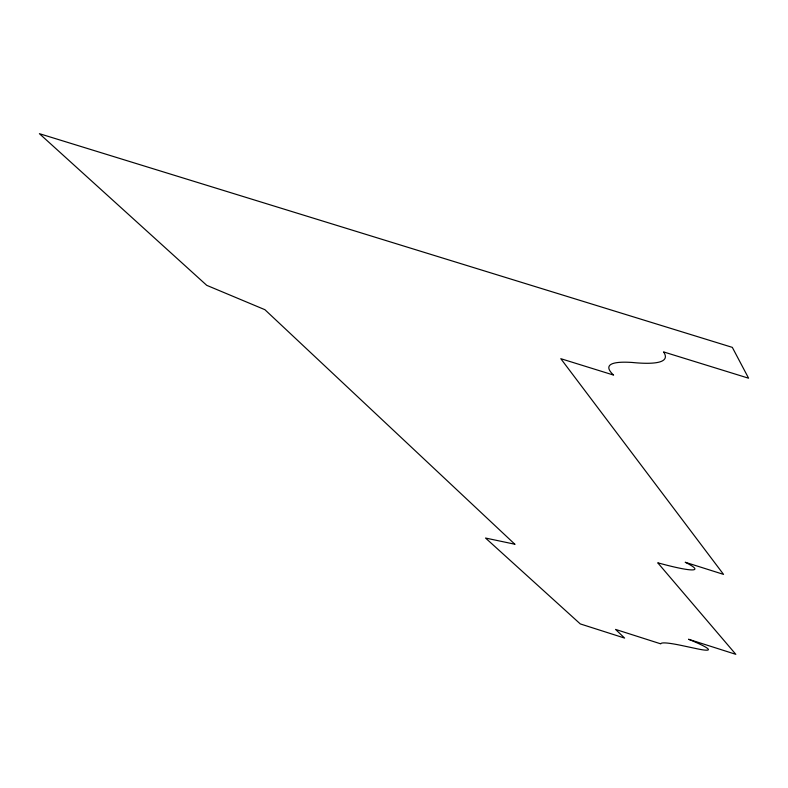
<?xml version="1.0" encoding="UTF-8"?>
<svg xmlns="http://www.w3.org/2000/svg" width="788" height="788" viewBox="0 0 788 788"><rect width="100%" height="100%" fill="white"/><g stroke="black" fill="none" stroke-linecap="round" stroke-linejoin="round"><path stroke-width="1.18" d="M514.84 544.222L485.526 538.037L580.283 623.919L624.618 638.083L615.546 629.415L660.768 643.855A131.576 9.131 18.1 0 1 682.447 645.668L696.74 648.711A70.27 5.023 18.3 0 0 688.545 639.265L735.815 654.326L657.734 562.79A75.303 6.57 18.3 0 0 685.205 562.258L723.542 574.383L560.8 358.688L613.586 375.078A208.662 25.699 18.1 0 1 632.242 362.47A238.114 30.634 18.7 0 0 663.535 351.901L748.6 378.21L732.318 347.37L39.4 133.674L206.732 285.335L264.906 309.694L514.84 544.222"/></g></svg>
